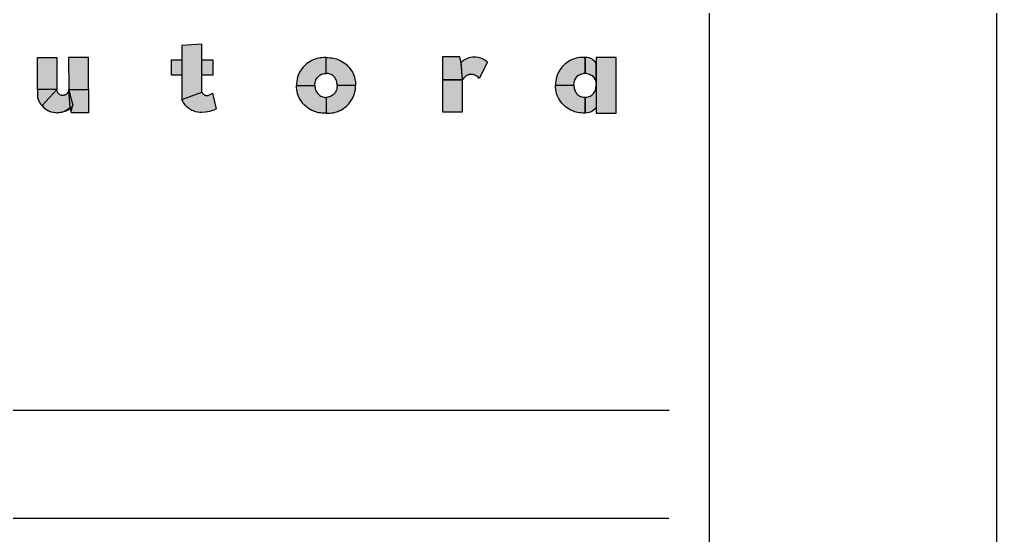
# Model space of a CAD drawing. Extents: x 0 to 119, y 0 to 84.
# Drawn here: x 115.5 to 118.9, y 6.283 to 8.078 of the extents above; entities that cross this region are included whole.
import ezdxf

# ---------------------------------------------------------------- set-up
doc = ezdxf.new("R2010")
doc.units = 0
doc.header["$MEASUREMENT"] = 0
for name, color, linetype in [('1', 1, 'CONTINUOUS'), ('15', 8, 'CONTINUOUS'), ('7', 7, 'CONTINUOUS')]:
    doc.layers.add(name, color=color, linetype=linetype)

msp = doc.modelspace()

# ---------------------------------------------------------------- linework, layer by layer
at = {"layer": '1', "linetype": 'Continuous'}
for p, q in [((100.540062, 6.718248), (117.761438, 6.718248)), ((117.760062, 6.341408), (100.540062, 6.341408))]:
    msp.add_line(p, q, dxfattribs=at)
msp.add_lwpolyline([(63.400062, 84.099942), (81.900062, 84.099942), (81.900062, 83.099942), (81.900062, 84.099942), (100.400062, 84.099942), (100.400062, 83.099942), (100.400062, 84.099942), (118.900062, 84.099942), (118.900062, 59.399942), (117.900062, 59.399942), (118.900062, 59.399942), (118.900062, 29.699942), (117.900062, 29.699942), (118.900062, 29.699942), (118.900062, -0.000058), (100.400062, -0.000058), (100.400062, 0.999942), (100.400062, -0.000058), (81.900062, -0.000058), (81.900062, 0.999942), (81.900062, -0.000058), (63.400062, -0.000058)], dxfattribs=at)
at = {"layer": '15', "linetype": 'Continuous'}
for points in [[(116.134764, 7.992424), (116.065164, 7.987624), (116.065164, 7.799463), (116.134764, 7.824424), (116.134764, 7.992424)], [(115.630013, 7.834007), (115.562813, 7.834007), (115.562813, 7.945607), (115.630013, 7.945607), (115.630013, 7.834007)], [(115.670925, 7.834007), (115.740413, 7.834007), (115.740413, 7.945607), (115.670813, 7.945607), (115.670925, 7.834007)], [(116.029164, 7.937224), (116.065164, 7.937224), (116.065164, 7.884424), (116.029164, 7.884424), (116.029164, 7.937224)], [(116.134764, 7.937224), (116.173164, 7.937224), (116.173164, 7.884424), (116.134764, 7.884424), (116.134764, 7.937224)], [(116.528088, 7.848457), (116.528088, 7.852597), (116.52864, 7.856251), (116.529302, 7.860552), (116.530639, 7.865057), (116.531665, 7.867727), (116.533375, 7.871176), (116.53537, 7.874273), (116.537578, 7.877067), (116.539814, 7.879302), (116.542216, 7.881704), (116.545452, 7.883873), (116.54903, 7.88605), (116.552057, 7.887409), (116.555727, 7.88861), (116.55993, 7.889744), (116.562999, 7.890078), (116.566689, 7.890388), (116.566691, 7.945179), (116.559497, 7.945313), (116.552446, 7.944911), (116.547036, 7.944284), (116.540529, 7.943297), (116.535786, 7.942194), (116.530548, 7.94065), (116.526136, 7.939106), (116.522056, 7.937396), (116.517203, 7.935356), (116.505677, 7.92844), (116.500189, 7.924486), (116.496043, 7.921171), (116.491492, 7.91662), (116.486173, 7.911301), (116.479941, 7.902609), (116.474749, 7.894113), (116.469872, 7.883887), (116.467669, 7.876965), (116.466253, 7.870672), (116.464654, 7.862397), (116.464051, 7.855411), (116.463723, 7.848457), (116.528088, 7.848457)], [(116.605291, 7.848457), (116.605291, 7.852597), (116.604738, 7.856251), (116.604077, 7.860552), (116.60274, 7.865057), (116.601714, 7.867727), (116.600004, 7.871176), (116.598008, 7.874273), (116.5958, 7.877067), (116.593565, 7.879302), (116.591163, 7.881704), (116.587927, 7.883873), (116.584349, 7.88605), (116.581322, 7.887409), (116.577652, 7.88861), (116.573449, 7.889744), (116.570379, 7.890078), (116.566689, 7.890388), (116.566687, 7.945179), (116.573881, 7.945313), (116.580933, 7.944911), (116.586343, 7.944284), (116.59285, 7.943297), (116.597592, 7.942194), (116.602831, 7.94065), (116.607242, 7.939106), (116.611323, 7.937396), (116.616175, 7.935356), (116.627702, 7.92844), (116.63319, 7.924486), (116.637336, 7.921171), (116.641886, 7.91662), (116.647205, 7.911301), (116.653438, 7.902609), (116.65863, 7.894113), (116.663507, 7.883887), (116.665709, 7.876965), (116.667125, 7.870672), (116.668724, 7.862397), (116.669328, 7.855411), (116.669656, 7.848457), (116.605291, 7.848457)], [(117.037517, 7.925419), (117.032399, 7.948043), (116.972511, 7.948043), (116.972511, 7.867643), (117.041999, 7.867643), (117.037493, 7.925391)], [(117.042111, 7.867643), (117.037088, 7.929157), (117.04045, 7.931923), (117.044257, 7.935064), (117.047208, 7.937348), (117.050634, 7.939252), (117.054632, 7.941346), (117.059201, 7.94363), (117.064531, 7.945248), (117.069957, 7.946676), (117.075858, 7.947723), (117.080757, 7.947988), (117.083273, 7.948049), (117.088386, 7.947981), (117.095707, 7.946836), (117.103975, 7.944763), (117.109806, 7.942221), (117.114988, 7.9399), (117.11937, 7.93719), (117.123519, 7.934132), (117.12595, 7.932127), (117.128524, 7.929864), (117.099711, 7.872443), (117.097158, 7.876021), (117.092309, 7.880023), (117.08965, 7.882099), (117.087218, 7.883243), (117.082141, 7.885246), (117.079137, 7.885897), (117.074132, 7.886461), (117.06934, 7.886461), (117.065264, 7.885889), (117.060902, 7.884602), (117.056052, 7.882436), (117.051817, 7.879676), (117.049514, 7.877716), (117.046599, 7.874447), (117.044597, 7.871801), (117.042111, 7.867643)], [(117.429442, 7.84918), (117.429442, 7.85332), (117.429994, 7.856973), (117.430656, 7.861274), (117.431993, 7.86578), (117.433019, 7.86845), (117.434729, 7.871899), (117.436724, 7.874996), (117.438932, 7.87779), (117.441168, 7.880025), (117.44357, 7.882427), (117.446806, 7.884595), (117.450384, 7.886773), (117.453411, 7.888132), (117.457081, 7.889333), (117.461284, 7.890467), (117.464353, 7.8908), (117.468043, 7.89111), (117.468045, 7.945901), (117.460851, 7.946036), (117.4538, 7.945634), (117.44839, 7.945006), (117.441883, 7.944019), (117.43714, 7.942916), (117.431902, 7.941372), (117.42749, 7.939828), (117.42341, 7.938119), (117.418557, 7.936079), (117.407031, 7.929163), (117.401543, 7.925209), (117.397397, 7.921893), (117.392846, 7.917342), (117.387527, 7.912023), (117.381295, 7.903332), (117.376103, 7.894836), (117.371226, 7.88461), (117.369023, 7.877687), (117.367607, 7.871394), (117.366008, 7.863119), (117.365405, 7.856133), (117.365077, 7.84918), (117.429442, 7.84918)], [(117.506645, 7.85332), (117.506645, 7.925816), (117.503026, 7.930872), (117.496916, 7.936726), (117.491803, 7.940377), (117.487439, 7.942598), (117.482075, 7.944439), (117.475235, 7.945739), (117.468041, 7.945901), (117.468043, 7.89111), (117.471733, 7.8908), (117.474803, 7.890467), (117.479006, 7.889333), (117.482676, 7.888132), (117.485703, 7.886773), (117.489281, 7.884595), (117.492517, 7.882427), (117.494919, 7.880025), (117.497154, 7.87779), (117.499362, 7.874996), (117.501358, 7.871899), (117.503068, 7.86845), (117.504094, 7.86578), (117.505431, 7.861274), (117.506092, 7.856973), (117.506645, 7.85332), (117.506645, 7.84918)], [(117.576245, 7.945969), (117.506645, 7.945969), (117.506645, 7.751733), (117.576245, 7.751733), (117.576245, 7.945969)], [(117.042111, 7.867643), (116.972511, 7.867643), (116.972511, 7.756043), (117.042111, 7.756043), (117.042111, 7.867643)], [(115.670925, 7.834003), (115.670918, 7.83368), (115.670914, 7.833425), (115.670895, 7.832978), (115.670876, 7.832639), (115.670831, 7.83211), (115.670772, 7.831555), (115.670665, 7.830772), (115.670485, 7.829836), (115.670272, 7.828888), (115.670024, 7.828043), (115.669684, 7.827039), (115.669391, 7.826287), (115.669059, 7.825529), (115.668808, 7.824997), (115.668333, 7.824095), (115.667924, 7.823397), (115.667444, 7.822649), (115.666982, 7.821988), (115.666334, 7.821136), (115.665692, 7.820397), (115.664908, 7.819573), (115.664271, 7.818936), (115.662872, 7.817788), (115.661132, 7.81657), (115.659436, 7.815668), (115.65741, 7.81481), (115.65545, 7.814222), (115.65409, 7.813912), (115.652044, 7.813668), (115.651289, 7.813622), (115.650589, 7.813606), (115.649649, 7.813627), (115.648895, 7.813672), (115.646848, 7.813917), (115.645489, 7.814227), (115.643529, 7.814814), (115.641502, 7.815672), (115.639807, 7.816574), (115.638067, 7.817792), (115.636667, 7.81894), (115.63603, 7.819577), (115.635247, 7.820401), (115.634605, 7.82114), (115.633957, 7.821992), (115.633495, 7.822654), (115.633015, 7.823401), (115.632605, 7.824099), (115.63213, 7.825001), (115.63188, 7.825533), (115.631548, 7.826292), (115.631254, 7.827044), (115.630914, 7.828048), (115.630666, 7.828892), (115.630453, 7.829841), (115.630273, 7.830776), (115.630167, 7.831559), (115.630125, 7.831956), (115.630125, 7.832837), (115.630125, 7.833159), (115.630125, 7.833434), (115.630125, 7.833672), (115.630125, 7.834007), (115.562813, 7.834007), (115.562813, 7.809346), (115.562813, 7.804321), (115.56305, 7.803521), (115.564545, 7.79884), (115.566951, 7.794289), (115.568714, 7.790629), (115.570702, 7.787298), (115.572367, 7.78488), (115.574409, 7.781979), (115.575806, 7.78026), (115.577407, 7.778296), (115.581603, 7.77413), (115.584888, 7.770989), (115.588032, 7.768399), (115.591346, 7.766047), (115.594967, 7.763809), (115.600041, 7.760969), (115.604252, 7.75913), (115.610464, 7.75686), (115.618629, 7.754941), (115.625951, 7.753797), (115.632152, 7.7536), (115.638318, 7.753852), (115.647137, 7.755226), (115.6542, 7.757288), (115.659426, 7.759046), (115.666265, 7.762367), (115.670888, 7.764984), (115.674861, 7.767653), (115.676987, 7.769323), (115.677396, 7.767505), (115.683097, 7.7743), (115.686446, 7.778293), (115.670925, 7.834007)], [(115.670925, 7.834003), (115.670918, 7.83368), (115.670914, 7.833425), (115.670895, 7.832978), (115.670876, 7.832639), (115.670831, 7.83211), (115.670772, 7.831555), (115.670665, 7.830772), (115.670485, 7.829836), (115.670272, 7.828888), (115.670024, 7.828043), (115.669684, 7.827039), (115.669391, 7.826287), (115.669059, 7.825529), (115.668808, 7.824997), (115.668333, 7.824095), (115.667924, 7.823397), (115.667444, 7.822649), (115.666982, 7.821988), (115.666334, 7.821136), (115.665692, 7.820397), (115.664908, 7.819573), (115.664271, 7.818936), (115.662872, 7.817788), (115.661132, 7.81657), (115.659436, 7.815668), (115.65741, 7.81481), (115.65545, 7.814222), (115.65409, 7.813912), (115.652044, 7.813668), (115.651289, 7.813622), (115.650589, 7.813606), (115.649649, 7.813627), (115.648895, 7.813672), (115.646848, 7.813917), (115.645489, 7.814227), (115.643529, 7.814814), (115.641502, 7.815672), (115.639807, 7.816574), (115.638067, 7.817792), (115.636667, 7.81894), (115.63603, 7.819577), (115.635247, 7.820401), (115.634605, 7.82114), (115.633957, 7.821992), (115.633495, 7.822654), (115.633015, 7.823401), (115.632605, 7.824099), (115.63213, 7.825001), (115.63188, 7.825533), (115.631548, 7.826292), (115.631254, 7.827044), (115.630914, 7.828048), (115.630666, 7.828892), (115.630453, 7.829841), (115.630273, 7.830776), (115.630167, 7.831559), (115.630108, 7.832115), (115.630063, 7.832644), (115.630044, 7.832983), (115.630025, 7.83343), (115.63002, 7.833685), (115.630013, 7.834007), (115.578335, 7.778293), (115.58115, 7.775073), (115.584289, 7.771786), (115.586862, 7.769523), (115.589294, 7.767518), (115.593443, 7.76446), (115.597824, 7.76175), (115.603006, 7.759429), (115.608837, 7.756888), (115.617105, 7.754814), (115.624427, 7.75367), (115.629539, 7.753601), (115.632056, 7.753662), (115.636955, 7.753927), (115.642856, 7.754974), (115.648281, 7.756402), (115.653612, 7.75802), (115.65818, 7.760304), (115.662178, 7.762398), (115.665605, 7.764302), (115.668555, 7.766586), (115.672363, 7.769727), (115.675725, 7.772493), (115.670885, 7.832809)], [(115.686446, 7.778293), (115.670918, 7.83368), (115.740413, 7.834007), (115.740413, 7.753607), (115.680525, 7.753607), (115.677396, 7.767505), (115.686446, 7.778293)], [(116.134764, 7.824424), (116.134974, 7.824066), (116.135427, 7.823411), (116.13583, 7.822712), (116.136401, 7.821806), (116.136976, 7.821014), (116.137685, 7.820125), (116.138264, 7.819435), (116.139558, 7.818169), (116.141185, 7.816804), (116.142796, 7.815758), (116.144739, 7.814727), (116.146641, 7.813971), (116.147969, 7.813543), (116.149986, 7.813121), (116.150733, 7.81301), (116.151668, 7.812907), (116.152367, 7.812863), (116.153122, 7.812843), (116.15621, 7.813671), (116.163847, 7.817094), (116.171964, 7.820997), (116.183964, 7.766783), (116.175847, 7.76288), (116.16821, 7.759456), (116.161276, 7.757248), (116.147231, 7.755135), (116.133157, 7.75411), (116.12774, 7.754194), (116.120692, 7.754957), (116.112402, 7.756795), (116.1048, 7.759658), (116.099526, 7.76176), (116.093051, 7.765464), (116.088822, 7.768473), (116.083697, 7.772486), (116.078839, 7.777646), (116.075223, 7.781638), (116.070101, 7.789095), (116.067671, 7.793823), (116.065164, 7.799463), (116.134764, 7.824424)], [(116.528088, 7.848457), (116.528088, 7.844318), (116.52864, 7.840664), (116.529302, 7.836363), (116.530639, 7.831857), (116.531665, 7.829187), (116.533375, 7.825738), (116.53537, 7.822642), (116.537578, 7.819847), (116.539814, 7.817612), (116.542216, 7.81521), (116.545452, 7.813042), (116.54903, 7.810865), (116.552057, 7.809506), (116.555727, 7.808305), (116.55993, 7.80717), (116.562999, 7.806837), (116.566689, 7.806527), (116.566691, 7.751736), (116.559497, 7.751601), (116.552446, 7.752003), (116.547036, 7.752631), (116.540529, 7.753618), (116.535786, 7.754721), (116.530548, 7.756265), (116.526136, 7.757809), (116.522056, 7.759518), (116.517203, 7.761558), (116.505677, 7.768475), (116.500189, 7.772428), (116.496043, 7.775744), (116.491492, 7.780295), (116.486173, 7.785614), (116.479941, 7.794306), (116.474749, 7.802801), (116.469872, 7.813028), (116.467669, 7.81995), (116.466253, 7.826243), (116.464654, 7.834518), (116.464051, 7.841504), (116.463723, 7.848457), (116.528088, 7.848457)], [(116.605291, 7.848457), (116.605291, 7.844318), (116.604738, 7.840664), (116.604077, 7.836363), (116.60274, 7.831857), (116.601714, 7.829187), (116.600004, 7.825738), (116.598008, 7.822642), (116.5958, 7.819847), (116.593565, 7.817612), (116.591163, 7.81521), (116.587927, 7.813042), (116.584349, 7.810865), (116.581322, 7.809506), (116.577652, 7.808305), (116.573449, 7.80717), (116.570379, 7.806837), (116.566689, 7.806527), (116.566687, 7.751736), (116.573881, 7.751601), (116.580933, 7.752003), (116.586343, 7.752631), (116.59285, 7.753618), (116.597592, 7.754721), (116.602831, 7.756265), (116.607242, 7.757809), (116.611323, 7.759518), (116.616175, 7.761558), (116.627702, 7.768475), (116.63319, 7.772428), (116.637336, 7.775744), (116.641886, 7.780295), (116.647205, 7.785614), (116.653438, 7.794306), (116.65863, 7.802801), (116.663507, 7.813028), (116.665709, 7.81995), (116.667125, 7.826243), (116.668724, 7.834518), (116.669328, 7.841504), (116.669656, 7.848457), (116.605291, 7.848457)], [(117.429442, 7.84918), (117.429442, 7.84504), (117.429994, 7.841387), (117.430656, 7.837085), (117.431993, 7.83258), (117.433019, 7.82991), (117.434729, 7.826461), (117.436724, 7.823364), (117.438932, 7.82057), (117.441168, 7.818335), (117.44357, 7.815933), (117.446806, 7.813764), (117.450384, 7.811587), (117.453411, 7.810228), (117.457081, 7.809027), (117.461284, 7.807893), (117.464353, 7.807559), (117.468043, 7.807249), (117.468045, 7.752459), (117.460851, 7.752324), (117.4538, 7.752726), (117.44839, 7.753353), (117.441883, 7.754341), (117.43714, 7.755443), (117.431902, 7.756987), (117.42749, 7.758531), (117.42341, 7.760241), (117.418557, 7.762281), (117.407031, 7.769197), (117.401543, 7.773151), (117.397397, 7.776467), (117.392846, 7.781017), (117.387527, 7.786337), (117.381295, 7.795028), (117.376103, 7.803524), (117.371226, 7.81375), (117.369023, 7.820673), (117.367607, 7.826966), (117.366008, 7.835241), (117.365405, 7.842226), (117.365077, 7.84918), (117.429442, 7.84918)], [(117.506645, 7.84504), (117.506645, 7.772544), (117.503026, 7.767488), (117.496916, 7.761634), (117.491803, 7.757983), (117.487439, 7.755762), (117.482075, 7.753921), (117.475235, 7.752621), (117.468041, 7.752459), (117.468043, 7.807249), (117.471733, 7.807559), (117.474803, 7.807893), (117.479006, 7.809027), (117.482676, 7.810228), (117.485703, 7.811587), (117.489281, 7.813764), (117.492517, 7.815933), (117.494919, 7.818335), (117.497154, 7.82057), (117.499362, 7.823364), (117.501358, 7.826461), (117.503068, 7.82991), (117.504094, 7.83258), (117.505431, 7.837085), (117.506092, 7.841387), (117.506645, 7.84504), (117.506645, 7.84918)]]:
    msp.add_lwpolyline(points, dxfattribs=at)
for points in [[(116.134764, 7.992424), (116.065164, 7.987624), (116.065164, 7.799463)], [(116.134764, 7.992424), (116.065164, 7.799463), (116.134764, 7.824424)], [(116.134764, 7.992424), (116.134764, 7.824424), (116.134764, 7.992424)], [(115.630013, 7.834007), (115.562813, 7.834007), (115.562813, 7.945607)], [(115.630013, 7.834007), (115.562813, 7.945607), (115.630013, 7.945607)], [(115.630013, 7.834007), (115.630013, 7.945607), (115.630013, 7.834007)], [(115.670925, 7.834007), (115.740413, 7.945607), (115.670813, 7.945607)], [(115.670925, 7.834007), (115.670813, 7.945607), (115.670925, 7.834007)], [(115.670925, 7.834007), (115.740413, 7.834007), (115.740413, 7.945607)], [(116.029164, 7.937224), (116.065164, 7.937224), (116.065164, 7.884424)], [(116.029164, 7.937224), (116.065164, 7.884424), (116.029164, 7.884424)], [(116.029164, 7.937224), (116.029164, 7.884424), (116.029164, 7.937224)], [(116.134764, 7.937224), (116.173164, 7.937224), (116.173164, 7.884424)], [(116.134764, 7.937224), (116.173164, 7.884424), (116.134764, 7.884424)], [(116.134764, 7.937224), (116.134764, 7.884424), (116.134764, 7.937224)], [(116.528088, 7.848457), (116.500189, 7.924486), (116.496043, 7.921171)], [(116.528088, 7.848457), (116.505677, 7.92844), (116.500189, 7.924486)], [(116.528088, 7.848457), (116.517203, 7.935356), (116.505677, 7.92844)], [(116.522056, 7.937396), (116.517203, 7.935356), (116.528088, 7.848457)], [(116.522056, 7.937396), (116.528088, 7.848457), (116.526136, 7.939106)], [(116.526136, 7.939106), (116.528088, 7.852597), (116.530548, 7.94065)], [(116.526136, 7.939106), (116.528088, 7.848457), (116.528088, 7.852597)], [(116.530548, 7.94065), (116.528088, 7.852597), (116.52864, 7.856251)], [(116.52864, 7.856251), (116.529302, 7.860552), (116.530548, 7.94065)], [(116.529302, 7.860552), (116.530639, 7.865057), (116.530548, 7.94065)], [(116.530548, 7.94065), (116.530639, 7.865057), (116.535786, 7.942194)], [(116.530639, 7.865057), (116.531665, 7.867727), (116.535786, 7.942194)], [(116.535786, 7.942194), (116.531665, 7.867727), (116.533375, 7.871176)], [(116.53537, 7.874273), (116.535786, 7.942194), (116.533375, 7.871176)], [(116.537578, 7.877067), (116.535786, 7.942194), (116.53537, 7.874273)], [(116.537578, 7.877067), (116.540529, 7.943297), (116.535786, 7.942194)], [(116.539814, 7.879302), (116.540529, 7.943297), (116.537578, 7.877067)], [(116.539814, 7.879302), (116.542216, 7.881704), (116.540529, 7.943297)], [(116.540529, 7.943297), (116.542216, 7.881704), (116.547036, 7.944284)], [(116.542216, 7.881704), (116.545452, 7.883873), (116.547036, 7.944284)], [(116.545452, 7.883873), (116.54903, 7.88605), (116.547036, 7.944284)], [(116.54903, 7.88605), (116.552446, 7.944911), (116.547036, 7.944284)], [(116.54903, 7.88605), (116.552057, 7.887409), (116.552446, 7.944911)], [(116.552057, 7.887409), (116.555727, 7.88861), (116.552446, 7.944911)], [(116.552446, 7.944911), (116.555727, 7.88861), (116.559497, 7.945313)], [(116.555727, 7.88861), (116.55993, 7.889744), (116.559497, 7.945313)], [(116.559497, 7.945313), (116.55993, 7.889744), (116.566691, 7.945179)], [(116.55993, 7.889744), (116.562999, 7.890078), (116.566691, 7.945179)], [(116.566691, 7.945179), (116.562999, 7.890078), (116.566689, 7.890388)], [(116.566689, 7.890388), (116.566687, 7.945179), (116.573881, 7.945313)], [(116.570379, 7.890078), (116.566689, 7.890388), (116.573881, 7.945313)], [(116.573449, 7.889744), (116.570379, 7.890078), (116.573881, 7.945313)], [(116.573449, 7.889744), (116.573881, 7.945313), (116.577652, 7.88861)], [(116.573881, 7.945313), (116.580933, 7.944911), (116.577652, 7.88861)], [(116.580933, 7.944911), (116.581322, 7.887409), (116.577652, 7.88861)], [(116.581322, 7.887409), (116.580933, 7.944911), (116.586343, 7.944284)], [(116.584349, 7.88605), (116.581322, 7.887409), (116.586343, 7.944284)], [(116.587927, 7.883873), (116.584349, 7.88605), (116.586343, 7.944284)], [(116.59285, 7.943297), (116.587927, 7.883873), (116.586343, 7.944284)], [(116.59285, 7.943297), (116.591163, 7.881704), (116.587927, 7.883873)], [(116.593565, 7.879302), (116.591163, 7.881704), (116.59285, 7.943297)], [(116.597592, 7.942194), (116.593565, 7.879302), (116.59285, 7.943297)], [(116.5958, 7.877067), (116.593565, 7.879302), (116.597592, 7.942194)], [(116.598008, 7.874273), (116.5958, 7.877067), (116.597592, 7.942194)], [(116.602831, 7.94065), (116.598008, 7.874273), (116.597592, 7.942194)], [(116.602831, 7.94065), (116.600004, 7.871176), (116.598008, 7.874273)], [(116.602831, 7.94065), (116.601714, 7.867727), (116.600004, 7.871176)], [(116.602831, 7.94065), (116.60274, 7.865057), (116.601714, 7.867727)], [(116.602831, 7.94065), (116.604077, 7.860552), (116.60274, 7.865057)], [(116.607242, 7.939106), (116.604077, 7.860552), (116.602831, 7.94065)], [(116.607242, 7.939106), (116.604738, 7.856251), (116.604077, 7.860552)], [(116.607242, 7.939106), (116.605291, 7.852597), (116.604738, 7.856251)], [(116.669656, 7.848457), (116.605291, 7.848457), (116.607242, 7.939106)], [(116.607242, 7.939106), (116.605291, 7.848457), (116.605291, 7.852597)], [(116.669656, 7.848457), (116.607242, 7.939106), (116.611323, 7.937396)], [(116.669656, 7.848457), (116.611323, 7.937396), (116.616175, 7.935356)], [(116.669656, 7.848457), (116.616175, 7.935356), (116.627702, 7.92844)], [(116.669656, 7.848457), (116.627702, 7.92844), (116.63319, 7.924486)], [(116.669656, 7.848457), (116.63319, 7.924486), (116.637336, 7.921171)], [(117.037517, 7.925419), (117.032399, 7.948043), (116.972511, 7.948043)], [(117.037517, 7.925419), (116.972511, 7.948043), (116.972511, 7.867643)], [(117.037517, 7.925419), (116.972511, 7.867643), (117.041999, 7.867643)], [(117.037088, 7.929157), (117.04045, 7.931923), (117.042111, 7.867643)], [(117.037517, 7.925419), (117.041999, 7.867643), (117.037517, 7.925419)], [(117.04045, 7.931923), (117.044257, 7.935064), (117.042111, 7.867643)], [(117.042111, 7.867643), (117.044257, 7.935064), (117.044597, 7.871801)], [(117.044257, 7.935064), (117.047208, 7.937348), (117.044597, 7.871801)], [(117.044597, 7.871801), (117.047208, 7.937348), (117.046599, 7.874447)], [(117.047208, 7.937348), (117.049514, 7.877716), (117.046599, 7.874447)], [(117.050634, 7.939252), (117.049514, 7.877716), (117.047208, 7.937348)], [(117.050634, 7.939252), (117.051817, 7.879676), (117.049514, 7.877716)], [(117.054632, 7.941346), (117.051817, 7.879676), (117.050634, 7.939252)], [(117.054632, 7.941346), (117.056052, 7.882436), (117.051817, 7.879676)], [(117.059201, 7.94363), (117.056052, 7.882436), (117.054632, 7.941346)], [(117.059201, 7.94363), (117.060902, 7.884602), (117.056052, 7.882436)], [(117.064531, 7.945248), (117.060902, 7.884602), (117.059201, 7.94363)], [(117.064531, 7.945248), (117.065264, 7.885889), (117.060902, 7.884602)], [(117.069957, 7.946676), (117.065264, 7.885889), (117.064531, 7.945248)], [(117.069957, 7.946676), (117.06934, 7.886461), (117.065264, 7.885889)], [(117.06934, 7.886461), (117.069957, 7.946676), (117.074132, 7.886461)], [(117.069957, 7.946676), (117.075858, 7.947723), (117.074132, 7.886461)], [(117.074132, 7.886461), (117.075858, 7.947723), (117.079137, 7.885897)], [(117.075858, 7.947723), (117.080757, 7.947988), (117.079137, 7.885897)], [(117.079137, 7.885897), (117.080757, 7.947988), (117.082141, 7.885246)], [(117.080757, 7.947988), (117.083273, 7.948049), (117.082141, 7.885246)], [(117.082141, 7.885246), (117.083273, 7.948049), (117.087218, 7.883243)], [(117.083273, 7.948049), (117.088386, 7.947981), (117.087218, 7.883243)], [(117.087218, 7.883243), (117.088386, 7.947981), (117.08965, 7.882099)], [(117.088386, 7.947981), (117.095707, 7.946836), (117.08965, 7.882099)], [(117.08965, 7.882099), (117.095707, 7.946836), (117.092309, 7.880023)], [(117.097158, 7.876021), (117.092309, 7.880023), (117.095707, 7.946836)], [(117.097158, 7.876021), (117.095707, 7.946836), (117.103975, 7.944763)], [(117.097158, 7.876021), (117.103975, 7.944763), (117.099711, 7.872443)], [(117.128524, 7.929864), (117.099711, 7.872443), (117.103975, 7.944763)], [(117.128524, 7.929864), (117.103975, 7.944763), (117.109806, 7.942221)], [(117.128524, 7.929864), (117.109806, 7.942221), (117.114988, 7.9399)], [(117.128524, 7.929864), (117.114988, 7.9399), (117.11937, 7.93719)], [(117.128524, 7.929864), (117.11937, 7.93719), (117.123519, 7.934132)], [(117.128524, 7.929864), (117.123519, 7.934132), (117.12595, 7.932127)], [(117.429442, 7.84918), (117.401543, 7.925209), (117.397397, 7.921893)], [(117.429442, 7.84918), (117.407031, 7.929163), (117.401543, 7.925209)], [(117.429442, 7.84918), (117.418557, 7.936079), (117.407031, 7.929163)], [(117.42341, 7.938119), (117.418557, 7.936079), (117.429442, 7.84918)], [(117.42341, 7.938119), (117.429442, 7.84918), (117.42749, 7.939828)], [(117.42749, 7.939828), (117.429442, 7.85332), (117.431902, 7.941372)], [(117.42749, 7.939828), (117.429442, 7.84918), (117.429442, 7.85332)], [(117.431902, 7.941372), (117.429442, 7.85332), (117.429994, 7.856973)], [(117.429994, 7.856973), (117.430656, 7.861274), (117.431902, 7.941372)], [(117.430656, 7.861274), (117.431993, 7.86578), (117.431902, 7.941372)], [(117.431902, 7.941372), (117.431993, 7.86578), (117.43714, 7.942916)], [(117.431993, 7.86578), (117.433019, 7.86845), (117.43714, 7.942916)], [(117.43714, 7.942916), (117.433019, 7.86845), (117.434729, 7.871899)], [(117.436724, 7.874996), (117.43714, 7.942916), (117.434729, 7.871899)], [(117.438932, 7.87779), (117.43714, 7.942916), (117.436724, 7.874996)], [(117.438932, 7.87779), (117.441883, 7.944019), (117.43714, 7.942916)], [(117.441168, 7.880025), (117.441883, 7.944019), (117.438932, 7.87779)], [(117.441168, 7.880025), (117.44357, 7.882427), (117.441883, 7.944019)], [(117.441883, 7.944019), (117.44357, 7.882427), (117.44839, 7.945006)], [(117.44357, 7.882427), (117.446806, 7.884595), (117.44839, 7.945006)], [(117.446806, 7.884595), (117.450384, 7.886773), (117.44839, 7.945006)], [(117.450384, 7.886773), (117.4538, 7.945634), (117.44839, 7.945006)], [(117.450384, 7.886773), (117.453411, 7.888132), (117.4538, 7.945634)], [(117.453411, 7.888132), (117.457081, 7.889333), (117.4538, 7.945634)], [(117.4538, 7.945634), (117.457081, 7.889333), (117.460851, 7.946036)], [(117.457081, 7.889333), (117.461284, 7.890467), (117.460851, 7.946036)], [(117.460851, 7.946036), (117.461284, 7.890467), (117.468045, 7.945901)], [(117.461284, 7.890467), (117.464353, 7.8908), (117.468045, 7.945901)], [(117.468045, 7.945901), (117.464353, 7.8908), (117.468043, 7.89111)], [(117.475235, 7.945739), (117.468041, 7.945901), (117.468043, 7.89111)], [(117.475235, 7.945739), (117.468043, 7.89111), (117.471733, 7.8908)], [(117.474803, 7.890467), (117.475235, 7.945739), (117.471733, 7.8908)], [(117.479006, 7.889333), (117.475235, 7.945739), (117.474803, 7.890467)], [(117.479006, 7.889333), (117.482075, 7.944439), (117.475235, 7.945739)], [(117.482676, 7.888132), (117.482075, 7.944439), (117.479006, 7.889333)], [(117.482676, 7.888132), (117.487439, 7.942598), (117.482075, 7.944439)], [(117.482676, 7.888132), (117.485703, 7.886773), (117.487439, 7.942598)], [(117.485703, 7.886773), (117.489281, 7.884595), (117.487439, 7.942598)], [(117.487439, 7.942598), (117.489281, 7.884595), (117.491803, 7.940377)], [(117.489281, 7.884595), (117.492517, 7.882427), (117.491803, 7.940377)], [(117.491803, 7.940377), (117.492517, 7.882427), (117.496916, 7.936726)], [(117.492517, 7.882427), (117.494919, 7.880025), (117.496916, 7.936726)], [(117.496916, 7.936726), (117.494919, 7.880025), (117.497154, 7.87779)], [(117.503026, 7.930872), (117.496916, 7.936726), (117.497154, 7.87779)], [(117.503026, 7.930872), (117.497154, 7.87779), (117.499362, 7.874996)], [(117.503026, 7.930872), (117.499362, 7.874996), (117.501358, 7.871899)], [(117.503026, 7.930872), (117.501358, 7.871899), (117.503068, 7.86845)], [(117.506645, 7.925816), (117.503026, 7.930872), (117.503068, 7.86845)], [(117.506645, 7.925816), (117.503068, 7.86845), (117.504094, 7.86578)], [(117.506645, 7.925816), (117.504094, 7.86578), (117.505431, 7.861274)], [(117.506645, 7.925816), (117.505431, 7.861274), (117.506092, 7.856973)], [(117.506645, 7.925816), (117.506092, 7.856973), (117.506645, 7.85332)], [(117.576245, 7.945969), (117.506645, 7.945969), (117.506645, 7.751733)], [(117.576245, 7.945969), (117.506645, 7.751733), (117.576245, 7.751733)], [(117.506645, 7.925816), (117.506645, 7.85332), (117.506645, 7.85332)], [(117.576245, 7.945969), (117.576245, 7.751733), (117.576245, 7.945969)], [(116.528088, 7.848457), (116.474749, 7.894113), (116.469872, 7.883887)], [(116.528088, 7.848457), (116.479941, 7.902609), (116.474749, 7.894113)], [(116.528088, 7.848457), (116.486173, 7.911301), (116.479941, 7.902609)], [(116.528088, 7.848457), (116.491492, 7.91662), (116.486173, 7.911301)], [(116.528088, 7.848457), (116.496043, 7.921171), (116.491492, 7.91662)], [(116.669656, 7.848457), (116.637336, 7.921171), (116.641886, 7.91662)], [(116.669656, 7.848457), (116.641886, 7.91662), (116.647205, 7.911301)], [(116.669656, 7.848457), (116.647205, 7.911301), (116.653438, 7.902609)], [(116.669656, 7.848457), (116.653438, 7.902609), (116.65863, 7.894113)], [(116.669656, 7.848457), (116.65863, 7.894113), (116.663507, 7.883887)], [(117.429442, 7.84918), (117.376103, 7.894836), (117.371226, 7.88461)], [(117.429442, 7.84918), (117.381295, 7.903332), (117.376103, 7.894836)], [(117.429442, 7.84918), (117.387527, 7.912023), (117.381295, 7.903332)], [(117.429442, 7.84918), (117.392846, 7.917342), (117.387527, 7.912023)], [(117.429442, 7.84918), (117.397397, 7.921893), (117.392846, 7.917342)], [(116.528088, 7.848457), (116.464051, 7.855411), (116.463723, 7.848457)], [(116.528088, 7.848457), (116.464654, 7.862397), (116.464051, 7.855411)], [(116.528088, 7.848457), (116.466253, 7.870672), (116.464654, 7.862397)], [(116.528088, 7.848457), (116.467669, 7.876965), (116.466253, 7.870672)], [(116.528088, 7.848457), (116.469872, 7.883887), (116.467669, 7.876965)], [(116.669656, 7.848457), (116.663507, 7.883887), (116.665709, 7.876965)], [(116.669656, 7.848457), (116.665709, 7.876965), (116.667125, 7.870672)], [(116.669656, 7.848457), (116.667125, 7.870672), (116.668724, 7.862397)], [(116.669656, 7.848457), (116.668724, 7.862397), (116.669328, 7.855411)], [(117.042111, 7.867643), (116.972511, 7.867643), (116.972511, 7.756043)], [(117.042111, 7.867643), (116.972511, 7.756043), (117.042111, 7.756043)], [(117.042111, 7.867643), (117.042111, 7.756043), (117.042111, 7.867643)], [(117.429442, 7.84918), (117.365405, 7.856133), (117.365077, 7.84918)], [(117.429442, 7.84918), (117.366008, 7.863119), (117.365405, 7.856133)], [(117.429442, 7.84918), (117.367607, 7.871394), (117.366008, 7.863119)], [(117.429442, 7.84918), (117.369023, 7.877687), (117.367607, 7.871394)], [(117.429442, 7.84918), (117.371226, 7.88461), (117.369023, 7.877687)], [(115.630125, 7.833159), (115.562813, 7.834007), (115.562813, 7.804321)], [(115.562813, 7.834007), (115.562813, 7.809346), (115.562813, 7.804321)], [(115.562813, 7.834007), (115.562813, 7.804321), (115.562813, 7.804321)], [(115.630125, 7.833159), (115.562813, 7.804321), (115.564545, 7.79884)], [(115.630125, 7.833159), (115.564545, 7.79884), (115.566951, 7.794289)], [(115.630125, 7.833159), (115.566951, 7.794289), (115.568714, 7.790629)], [(115.630125, 7.833159), (115.568714, 7.790629), (115.570702, 7.787298)], [(115.630125, 7.833159), (115.570702, 7.787298), (115.572367, 7.78488)], [(115.630125, 7.833159), (115.572367, 7.78488), (115.574409, 7.781979)], [(115.630125, 7.833159), (115.574409, 7.781979), (115.575806, 7.78026)], [(115.630125, 7.833159), (115.575806, 7.78026), (115.577407, 7.778296)], [(115.630125, 7.833159), (115.577407, 7.778296), (115.581603, 7.77413)], [(115.578335, 7.778293), (115.58115, 7.775073), (115.630025, 7.83343)], [(115.58115, 7.775073), (115.584289, 7.771786), (115.630025, 7.83343)], [(115.630125, 7.833159), (115.581603, 7.77413), (115.584888, 7.770989)], [(115.584289, 7.771786), (115.586862, 7.769523), (115.630025, 7.83343)], [(115.630125, 7.833159), (115.584888, 7.770989), (115.588032, 7.768399)], [(115.586862, 7.769523), (115.589294, 7.767518), (115.630025, 7.83343)], [(115.630125, 7.833159), (115.588032, 7.768399), (115.591346, 7.766047)], [(115.589294, 7.767518), (115.593443, 7.76446), (115.630025, 7.83343)], [(115.630125, 7.833159), (115.591346, 7.766047), (115.594967, 7.763809)], [(115.593443, 7.76446), (115.597824, 7.76175), (115.630025, 7.83343)], [(115.630125, 7.833159), (115.594967, 7.763809), (115.600041, 7.760969)], [(115.597824, 7.76175), (115.603006, 7.759429), (115.630025, 7.83343)], [(115.630125, 7.833159), (115.600041, 7.760969), (115.604252, 7.75913)], [(115.603006, 7.759429), (115.608837, 7.756888), (115.630025, 7.83343)], [(115.630125, 7.833159), (115.604252, 7.75913), (115.610464, 7.75686)], [(115.608837, 7.756888), (115.617105, 7.754814), (115.630025, 7.83343)], [(115.630125, 7.833159), (115.610464, 7.75686), (115.618629, 7.754941)], [(115.617105, 7.754814), (115.624427, 7.75367), (115.630025, 7.83343)], [(115.630125, 7.833159), (115.618629, 7.754941), (115.625951, 7.753797)], [(115.624427, 7.75367), (115.629539, 7.753601), (115.630025, 7.83343)], [(115.630125, 7.833159), (115.625951, 7.753797), (115.630125, 7.832837)], [(115.630167, 7.831559), (115.630125, 7.832837), (115.625951, 7.753797)], [(115.625951, 7.753797), (115.630125, 7.832837), (115.630125, 7.832837)], [(115.632152, 7.7536), (115.630167, 7.831559), (115.625951, 7.753797)], [(115.629539, 7.753601), (115.630063, 7.832644), (115.630025, 7.83343)], [(115.630063, 7.832644), (115.629539, 7.753601), (115.632056, 7.753662)], [(115.630025, 7.83343), (115.630044, 7.832983), (115.630063, 7.832644)], [(115.630108, 7.832115), (115.630063, 7.832644), (115.632056, 7.753662)], [(115.630167, 7.831559), (115.630108, 7.832115), (115.632056, 7.753662)], [(115.632056, 7.753662), (115.630108, 7.832115), (115.630108, 7.832115)], [(115.630125, 7.832837), (115.630125, 7.832837), (115.630125, 7.832837)], [(115.630125, 7.832837), (115.630125, 7.831956), (115.630167, 7.831559)], [(115.630273, 7.830776), (115.630167, 7.831559), (115.632056, 7.753662)], [(115.630273, 7.830776), (115.630167, 7.831559), (115.632152, 7.7536)], [(115.630453, 7.829841), (115.630273, 7.830776), (115.632056, 7.753662)], [(115.630453, 7.829841), (115.630273, 7.830776), (115.632152, 7.7536)], [(115.630666, 7.828892), (115.630453, 7.829841), (115.632056, 7.753662)], [(115.630666, 7.828892), (115.630453, 7.829841), (115.632152, 7.7536)], [(115.630914, 7.828048), (115.630666, 7.828892), (115.632056, 7.753662)], [(115.630914, 7.828048), (115.630666, 7.828892), (115.632152, 7.7536)], [(115.631548, 7.826292), (115.630914, 7.828048), (115.632056, 7.753662)], [(115.632056, 7.753662), (115.630914, 7.828048), (115.630914, 7.828048)], [(115.631548, 7.826292), (115.630914, 7.828048), (115.632152, 7.7536)], [(115.632152, 7.7536), (115.630914, 7.828048), (115.630914, 7.828048)], [(115.63188, 7.825533), (115.631548, 7.826292), (115.632056, 7.753662)], [(115.63188, 7.825533), (115.631548, 7.826292), (115.632152, 7.7536)], [(115.63213, 7.825001), (115.63188, 7.825533), (115.632056, 7.753662)], [(115.63213, 7.825001), (115.63188, 7.825533), (115.632152, 7.7536)], [(115.632605, 7.824099), (115.63213, 7.825001), (115.632056, 7.753662)], [(115.632605, 7.824099), (115.632056, 7.753662), (115.636955, 7.753927)], [(115.632605, 7.824099), (115.63213, 7.825001), (115.632152, 7.7536)], [(115.633015, 7.823401), (115.632605, 7.824099), (115.632152, 7.7536)], [(115.633015, 7.823401), (115.632152, 7.7536), (115.638318, 7.753852)], [(115.633015, 7.823401), (115.632605, 7.824099), (115.636955, 7.753927)], [(115.633495, 7.822654), (115.633015, 7.823401), (115.636955, 7.753927)], [(115.633495, 7.822654), (115.633015, 7.823401), (115.638318, 7.753852)], [(115.633957, 7.821992), (115.633495, 7.822654), (115.636955, 7.753927)], [(115.633957, 7.821992), (115.633495, 7.822654), (115.638318, 7.753852)], [(115.634605, 7.82114), (115.633957, 7.821992), (115.636955, 7.753927)], [(115.634605, 7.82114), (115.633957, 7.821992), (115.638318, 7.753852)], [(115.635247, 7.820401), (115.634605, 7.82114), (115.636955, 7.753927)], [(115.635247, 7.820401), (115.634605, 7.82114), (115.638318, 7.753852)], [(115.668555, 7.766586), (115.666334, 7.821136), (115.665605, 7.764302)], [(115.665605, 7.764302), (115.666334, 7.821136), (115.665692, 7.820397)], [(115.666265, 7.762367), (115.666334, 7.821136), (115.665692, 7.820397)], [(115.670888, 7.764984), (115.666982, 7.821988), (115.666265, 7.762367)], [(115.666265, 7.762367), (115.666982, 7.821988), (115.666334, 7.821136)], [(115.668555, 7.766586), (115.666982, 7.821988), (115.666334, 7.821136)], [(115.668555, 7.766586), (115.667444, 7.822649), (115.666982, 7.821988)], [(115.670888, 7.764984), (115.667444, 7.822649), (115.666982, 7.821988)], [(115.668555, 7.766586), (115.667924, 7.823397), (115.667444, 7.822649)], [(115.670888, 7.764984), (115.667924, 7.823397), (115.667444, 7.822649)], [(115.668555, 7.766586), (115.668333, 7.824095), (115.667924, 7.823397)], [(115.670888, 7.764984), (115.668333, 7.824095), (115.667924, 7.823397)], [(115.668555, 7.766586), (115.668808, 7.824997), (115.668333, 7.824095)], [(115.670888, 7.764984), (115.668808, 7.824997), (115.668333, 7.824095)], [(115.672363, 7.769727), (115.669059, 7.825529), (115.668555, 7.766586)], [(115.668555, 7.766586), (115.669059, 7.825529), (115.668808, 7.824997)], [(115.670888, 7.764984), (115.669059, 7.825529), (115.668808, 7.824997)], [(115.672363, 7.769727), (115.669391, 7.826287), (115.669059, 7.825529)], [(115.670888, 7.764984), (115.669391, 7.826287), (115.669059, 7.825529)], [(115.672363, 7.769727), (115.669684, 7.827039), (115.669391, 7.826287)], [(115.670888, 7.764984), (115.669684, 7.827039), (115.669391, 7.826287)], [(115.672363, 7.769727), (115.670272, 7.828888), (115.669684, 7.827039)], [(115.670888, 7.764984), (115.670272, 7.828888), (115.669684, 7.827039)], [(115.672363, 7.769727), (115.669684, 7.827039), (115.669684, 7.827039)], [(115.670888, 7.764984), (115.669684, 7.827039), (115.669684, 7.827039)], [(115.672363, 7.769727), (115.670485, 7.829836), (115.670272, 7.828888)], [(115.670888, 7.764984), (115.670485, 7.829836), (115.670272, 7.828888)], [(115.672363, 7.769727), (115.670665, 7.830772), (115.670485, 7.829836)], [(115.670888, 7.764984), (115.670665, 7.830772), (115.670485, 7.829836)], [(115.672363, 7.769727), (115.670772, 7.831555), (115.670665, 7.830772)], [(115.670888, 7.764984), (115.670772, 7.831555), (115.670665, 7.830772)], [(115.672363, 7.769727), (115.670831, 7.83211), (115.670772, 7.831555)], [(115.670888, 7.764984), (115.670831, 7.83211), (115.670772, 7.831555)], [(115.672363, 7.769727), (115.670895, 7.832978), (115.670831, 7.83211)], [(115.670888, 7.764984), (115.670895, 7.832978), (115.670831, 7.83211)], [(115.670918, 7.83368), (115.670888, 7.764984), (115.674861, 7.767653)], [(115.670914, 7.833425), (115.670888, 7.764984), (115.670918, 7.83368)], [(115.670914, 7.833425), (115.670895, 7.832978), (115.670888, 7.764984)], [(115.672363, 7.769727), (115.670914, 7.833425), (115.670895, 7.832978)], [(115.672363, 7.769727), (115.670918, 7.83368), (115.670914, 7.833425)], [(115.686446, 7.778293), (115.670918, 7.83368), (115.740413, 7.834007)], [(115.672363, 7.769727), (115.670925, 7.834003), (115.670918, 7.83368)], [(115.670918, 7.83368), (115.674861, 7.767653), (115.670925, 7.834003)], [(115.672363, 7.769727), (115.675725, 7.772493), (115.670925, 7.834003)], [(115.672363, 7.769727), (115.670925, 7.834003), (115.670925, 7.834003)], [(115.672363, 7.769727), (115.670925, 7.834003), (115.670925, 7.834003)], [(115.686446, 7.778293), (115.670925, 7.834003), (115.674861, 7.767653)], [(115.674861, 7.767653), (115.670925, 7.834003), (115.670925, 7.834003)], [(115.670925, 7.834003), (115.674861, 7.767653), (115.670925, 7.834003)], [(115.686446, 7.778293), (115.740413, 7.834007), (115.740413, 7.753607)], [(116.134764, 7.824424), (116.067671, 7.793823), (116.065164, 7.799463)], [(116.134764, 7.824424), (116.070101, 7.789095), (116.067671, 7.793823)], [(116.134764, 7.824424), (116.075223, 7.781638), (116.070101, 7.789095)], [(116.134764, 7.824424), (116.078839, 7.777646), (116.075223, 7.781638)], [(116.134764, 7.824424), (116.083697, 7.772486), (116.078839, 7.777646)], [(116.134764, 7.824424), (116.088822, 7.768473), (116.083697, 7.772486)], [(116.134764, 7.824424), (116.093051, 7.765464), (116.088822, 7.768473)], [(116.134764, 7.824424), (116.099526, 7.76176), (116.093051, 7.765464)], [(116.134764, 7.824424), (116.1048, 7.759658), (116.099526, 7.76176)], [(116.134764, 7.824424), (116.112402, 7.756795), (116.1048, 7.759658)], [(116.134764, 7.824424), (116.120692, 7.754957), (116.112402, 7.756795)], [(116.134764, 7.824424), (116.12774, 7.754194), (116.120692, 7.754957)], [(116.134764, 7.824424), (116.133157, 7.75411), (116.12774, 7.754194)], [(116.147231, 7.755135), (116.133157, 7.75411), (116.134764, 7.824424)], [(116.147231, 7.755135), (116.134764, 7.824424), (116.134764, 7.824424)], [(116.147231, 7.755135), (116.134764, 7.824424), (116.134974, 7.824066)], [(116.147231, 7.755135), (116.134974, 7.824066), (116.135427, 7.823411)], [(116.147231, 7.755135), (116.135427, 7.823411), (116.13583, 7.822712)], [(116.147231, 7.755135), (116.13583, 7.822712), (116.136401, 7.821806)], [(116.147231, 7.755135), (116.136401, 7.821806), (116.136976, 7.821014)], [(116.147231, 7.755135), (116.136976, 7.821014), (116.137685, 7.820125)], [(116.163847, 7.817094), (116.171964, 7.820997), (116.16821, 7.759456)], [(116.16821, 7.759456), (116.171964, 7.820997), (116.175847, 7.76288)], [(116.171964, 7.820997), (116.183964, 7.766783), (116.175847, 7.76288)], [(116.528088, 7.848457), (116.464051, 7.841504), (116.463723, 7.848457)], [(116.528088, 7.848457), (116.464654, 7.834518), (116.464051, 7.841504)], [(116.528088, 7.848457), (116.466253, 7.826243), (116.464654, 7.834518)], [(116.528088, 7.848457), (116.467669, 7.81995), (116.466253, 7.826243)], [(116.528088, 7.848457), (116.469872, 7.813028), (116.467669, 7.81995)], [(116.528088, 7.848457), (116.474749, 7.802801), (116.469872, 7.813028)], [(116.528088, 7.848457), (116.479941, 7.794306), (116.474749, 7.802801)], [(116.528088, 7.848457), (116.486173, 7.785614), (116.479941, 7.794306)], [(116.528088, 7.848457), (116.491492, 7.780295), (116.486173, 7.785614)], [(116.528088, 7.848457), (116.496043, 7.775744), (116.491492, 7.780295)], [(116.528088, 7.848457), (116.500189, 7.772428), (116.496043, 7.775744)], [(116.528088, 7.848457), (116.505677, 7.768475), (116.500189, 7.772428)], [(116.528088, 7.848457), (116.517203, 7.761558), (116.505677, 7.768475)], [(116.522056, 7.759518), (116.517203, 7.761558), (116.528088, 7.848457)], [(116.522056, 7.759518), (116.528088, 7.848457), (116.526136, 7.757809)], [(116.526136, 7.757809), (116.528088, 7.848457), (116.528088, 7.844318)], [(116.526136, 7.757809), (116.528088, 7.844318), (116.530548, 7.756265)], [(116.530548, 7.756265), (116.528088, 7.844318), (116.52864, 7.840664)], [(116.52864, 7.840664), (116.529302, 7.836363), (116.530548, 7.756265)], [(116.529302, 7.836363), (116.530639, 7.831857), (116.530548, 7.756265)], [(116.530548, 7.756265), (116.530639, 7.831857), (116.535786, 7.754721)], [(116.530639, 7.831857), (116.531665, 7.829187), (116.535786, 7.754721)], [(116.535786, 7.754721), (116.531665, 7.829187), (116.533375, 7.825738)], [(116.53537, 7.822642), (116.535786, 7.754721), (116.533375, 7.825738)], [(116.537578, 7.819847), (116.535786, 7.754721), (116.53537, 7.822642)], [(116.5958, 7.819847), (116.597592, 7.754721), (116.598008, 7.822642)], [(116.598008, 7.822642), (116.597592, 7.754721), (116.602831, 7.756265)], [(116.598008, 7.822642), (116.602831, 7.756265), (116.600004, 7.825738)], [(116.600004, 7.825738), (116.602831, 7.756265), (116.601714, 7.829187)], [(116.602831, 7.756265), (116.60274, 7.831857), (116.601714, 7.829187)], [(116.604077, 7.836363), (116.60274, 7.831857), (116.602831, 7.756265)], [(116.607242, 7.757809), (116.604077, 7.836363), (116.602831, 7.756265)], [(116.604738, 7.840664), (116.604077, 7.836363), (116.607242, 7.757809)], [(116.605291, 7.844318), (116.604738, 7.840664), (116.607242, 7.757809)], [(116.669656, 7.848457), (116.605291, 7.848457), (116.605291, 7.844318)], [(116.669656, 7.848457), (116.605291, 7.844318), (116.607242, 7.757809)], [(116.669656, 7.848457), (116.607242, 7.757809), (116.611323, 7.759518)], [(116.669656, 7.848457), (116.611323, 7.759518), (116.616175, 7.761558)], [(116.669656, 7.848457), (116.616175, 7.761558), (116.627702, 7.768475)], [(116.669656, 7.848457), (116.627702, 7.768475), (116.63319, 7.772428)], [(116.669656, 7.848457), (116.63319, 7.772428), (116.637336, 7.775744)], [(116.669656, 7.848457), (116.637336, 7.775744), (116.641886, 7.780295)], [(116.669656, 7.848457), (116.641886, 7.780295), (116.647205, 7.785614)], [(116.669656, 7.848457), (116.647205, 7.785614), (116.653438, 7.794306)], [(116.669656, 7.848457), (116.653438, 7.794306), (116.65863, 7.802801)], [(116.669656, 7.848457), (116.65863, 7.802801), (116.663507, 7.813028)], [(116.669656, 7.848457), (116.663507, 7.813028), (116.665709, 7.81995)], [(116.669656, 7.848457), (116.665709, 7.81995), (116.667125, 7.826243)], [(116.669656, 7.848457), (116.667125, 7.826243), (116.668724, 7.834518)], [(116.669656, 7.848457), (116.668724, 7.834518), (116.669328, 7.841504)], [(117.429442, 7.84918), (117.365405, 7.842226), (117.365077, 7.84918)], [(117.429442, 7.84918), (117.366008, 7.835241), (117.365405, 7.842226)], [(117.429442, 7.84918), (117.367607, 7.826966), (117.366008, 7.835241)], [(117.429442, 7.84918), (117.369023, 7.820673), (117.367607, 7.826966)], [(117.429442, 7.84918), (117.371226, 7.81375), (117.369023, 7.820673)], [(117.429442, 7.84918), (117.376103, 7.803524), (117.371226, 7.81375)], [(117.429442, 7.84918), (117.381295, 7.795028), (117.376103, 7.803524)], [(117.429442, 7.84918), (117.387527, 7.786337), (117.381295, 7.795028)], [(117.429442, 7.84918), (117.392846, 7.781017), (117.387527, 7.786337)], [(117.429442, 7.84918), (117.397397, 7.776467), (117.392846, 7.781017)], [(117.429442, 7.84918), (117.401543, 7.773151), (117.397397, 7.776467)], [(117.429442, 7.84918), (117.407031, 7.769197), (117.401543, 7.773151)], [(117.429442, 7.84918), (117.418557, 7.762281), (117.407031, 7.769197)], [(117.42341, 7.760241), (117.418557, 7.762281), (117.429442, 7.84918)], [(117.42341, 7.760241), (117.429442, 7.84918), (117.42749, 7.758531)], [(117.42749, 7.758531), (117.429442, 7.84918), (117.429442, 7.84504)], [(117.42749, 7.758531), (117.429442, 7.84504), (117.431902, 7.756987)], [(117.431902, 7.756987), (117.429442, 7.84504), (117.429994, 7.841387)], [(117.429994, 7.841387), (117.430656, 7.837085), (117.431902, 7.756987)], [(117.430656, 7.837085), (117.431993, 7.83258), (117.431902, 7.756987)], [(117.431902, 7.756987), (117.431993, 7.83258), (117.43714, 7.755443)], [(117.431993, 7.83258), (117.433019, 7.82991), (117.43714, 7.755443)], [(117.43714, 7.755443), (117.433019, 7.82991), (117.434729, 7.826461)], [(117.436724, 7.823364), (117.43714, 7.755443), (117.434729, 7.826461)], [(117.438932, 7.82057), (117.43714, 7.755443), (117.436724, 7.823364)], [(117.438932, 7.82057), (117.441883, 7.754341), (117.43714, 7.755443)], [(117.441168, 7.818335), (117.441883, 7.754341), (117.438932, 7.82057)], [(117.496916, 7.761634), (117.494919, 7.818335), (117.497154, 7.82057)], [(117.503026, 7.767488), (117.496916, 7.761634), (117.497154, 7.82057)], [(117.503026, 7.767488), (117.497154, 7.82057), (117.499362, 7.823364)], [(117.503026, 7.767488), (117.499362, 7.823364), (117.501358, 7.826461)], [(117.503026, 7.767488), (117.501358, 7.826461), (117.503068, 7.82991)], [(117.506645, 7.772544), (117.503026, 7.767488), (117.503068, 7.82991)], [(117.506645, 7.772544), (117.503068, 7.82991), (117.504094, 7.83258)], [(117.506645, 7.772544), (117.504094, 7.83258), (117.505431, 7.837085)], [(117.506645, 7.772544), (117.505431, 7.837085), (117.506092, 7.841387)], [(117.506645, 7.772544), (117.506092, 7.841387), (117.506645, 7.84504)], [(117.506645, 7.772544), (117.506645, 7.84504), (117.506645, 7.84504)], [(115.63603, 7.819577), (115.635247, 7.820401), (115.636955, 7.753927)], [(115.63603, 7.819577), (115.635247, 7.820401), (115.638318, 7.753852)], [(115.636667, 7.81894), (115.63603, 7.819577), (115.636955, 7.753927)], [(115.636667, 7.81894), (115.63603, 7.819577), (115.638318, 7.753852)], [(115.638067, 7.817792), (115.636667, 7.81894), (115.636955, 7.753927)], [(115.636955, 7.753927), (115.636667, 7.81894), (115.636667, 7.81894)], [(115.638067, 7.817792), (115.636667, 7.81894), (115.638318, 7.753852)], [(115.638318, 7.753852), (115.636667, 7.81894), (115.636667, 7.81894)], [(115.638067, 7.817792), (115.636955, 7.753927), (115.642856, 7.754974)], [(115.639807, 7.816574), (115.638067, 7.817792), (115.642856, 7.754974)], [(115.639807, 7.816574), (115.638067, 7.817792), (115.638318, 7.753852)], [(115.639807, 7.816574), (115.638318, 7.753852), (115.647137, 7.755226)], [(115.641502, 7.815672), (115.639807, 7.816574), (115.642856, 7.754974)], [(115.641502, 7.815672), (115.639807, 7.816574), (115.647137, 7.755226)], [(115.643529, 7.814814), (115.641502, 7.815672), (115.642856, 7.754974)], [(115.643529, 7.814814), (115.641502, 7.815672), (115.647137, 7.755226)], [(115.643529, 7.814814), (115.642856, 7.754974), (115.648281, 7.756402)], [(115.645489, 7.814227), (115.643529, 7.814814), (115.648281, 7.756402)], [(115.645489, 7.814227), (115.643529, 7.814814), (115.647137, 7.755226)], [(115.646848, 7.813917), (115.645489, 7.814227), (115.648281, 7.756402)], [(115.646848, 7.813917), (115.645489, 7.814227), (115.647137, 7.755226)], [(115.649649, 7.813627), (115.646848, 7.813917), (115.648281, 7.756402)], [(115.649649, 7.813627), (115.646848, 7.813917), (115.647137, 7.755226)], [(115.649649, 7.813627), (115.647137, 7.755226), (115.6542, 7.757288)], [(115.649649, 7.813627), (115.648281, 7.756402), (115.653612, 7.75802)], [(115.650589, 7.813606), (115.649649, 7.813627), (115.653612, 7.75802)], [(115.650589, 7.813606), (115.649649, 7.813627), (115.6542, 7.757288)], [(115.651289, 7.813622), (115.650589, 7.813606), (115.653612, 7.75802)], [(115.651289, 7.813622), (115.650589, 7.813606), (115.6542, 7.757288)], [(115.652044, 7.813668), (115.651289, 7.813622), (115.653612, 7.75802)], [(115.652044, 7.813668), (115.651289, 7.813622), (115.6542, 7.757288)], [(115.652044, 7.813668), (115.653612, 7.75802), (115.65409, 7.813912)], [(115.6542, 7.757288), (115.65409, 7.813912), (115.652044, 7.813668)], [(115.653612, 7.75802), (115.652044, 7.813668), (115.652044, 7.813668)], [(115.6542, 7.757288), (115.652044, 7.813668), (115.652044, 7.813668)], [(115.653612, 7.75802), (115.65818, 7.760304), (115.65409, 7.813912)], [(115.65818, 7.760304), (115.65545, 7.814222), (115.65409, 7.813912)], [(115.65545, 7.814222), (115.65409, 7.813912), (115.6542, 7.757288)], [(115.659426, 7.759046), (115.65545, 7.814222), (115.6542, 7.757288)], [(115.65818, 7.760304), (115.65741, 7.81481), (115.65545, 7.814222)], [(115.65741, 7.81481), (115.65545, 7.814222), (115.659426, 7.759046)], [(115.659436, 7.815668), (115.65741, 7.81481), (115.65818, 7.760304)], [(115.659436, 7.815668), (115.65741, 7.81481), (115.659426, 7.759046)], [(115.662178, 7.762398), (115.659436, 7.815668), (115.65818, 7.760304)], [(115.666265, 7.762367), (115.659436, 7.815668), (115.659426, 7.759046)], [(115.661132, 7.81657), (115.659436, 7.815668), (115.662178, 7.762398)], [(115.666265, 7.762367), (115.661132, 7.81657), (115.659436, 7.815668)], [(115.662872, 7.817788), (115.661132, 7.81657), (115.662178, 7.762398)], [(115.666265, 7.762367), (115.662872, 7.817788), (115.661132, 7.81657)], [(115.665605, 7.764302), (115.662872, 7.817788), (115.662178, 7.762398)], [(115.665605, 7.764302), (115.664908, 7.819573), (115.662872, 7.817788)], [(115.666265, 7.762367), (115.664908, 7.819573), (115.662872, 7.817788)], [(115.665605, 7.764302), (115.665692, 7.820397), (115.664908, 7.819573)], [(115.666265, 7.762367), (115.665692, 7.820397), (115.664908, 7.819573)], [(116.147231, 7.755135), (116.137685, 7.820125), (116.139558, 7.818169)], [(116.147231, 7.755135), (116.139558, 7.818169), (116.141185, 7.816804)], [(116.147231, 7.755135), (116.141185, 7.816804), (116.142796, 7.815758)], [(116.147231, 7.755135), (116.142796, 7.815758), (116.144739, 7.814727)], [(116.147231, 7.755135), (116.144739, 7.814727), (116.146641, 7.813971)], [(116.147231, 7.755135), (116.146641, 7.813971), (116.147969, 7.813543)], [(116.161276, 7.757248), (116.147231, 7.755135), (116.147969, 7.813543)], [(116.161276, 7.757248), (116.147969, 7.813543), (116.149986, 7.813121)], [(116.161276, 7.757248), (116.149986, 7.813121), (116.149986, 7.813121)], [(116.161276, 7.757248), (116.149986, 7.813121), (116.150733, 7.81301)], [(116.161276, 7.757248), (116.150733, 7.81301), (116.151668, 7.812907)], [(116.161276, 7.757248), (116.151668, 7.812907), (116.152367, 7.812863)], [(116.152367, 7.812863), (116.15621, 7.813671), (116.161276, 7.757248)], [(116.15621, 7.813671), (116.163847, 7.817094), (116.161276, 7.757248)], [(116.161276, 7.757248), (116.163847, 7.817094), (116.16821, 7.759456)], [(116.537578, 7.819847), (116.540529, 7.753618), (116.535786, 7.754721)], [(116.539814, 7.817612), (116.540529, 7.753618), (116.537578, 7.819847)], [(116.539814, 7.817612), (116.542216, 7.81521), (116.540529, 7.753618)], [(116.540529, 7.753618), (116.542216, 7.81521), (116.547036, 7.752631)], [(116.542216, 7.81521), (116.545452, 7.813042), (116.547036, 7.752631)], [(116.545452, 7.813042), (116.54903, 7.810865), (116.547036, 7.752631)], [(116.54903, 7.810865), (116.552446, 7.752003), (116.547036, 7.752631)], [(116.54903, 7.810865), (116.552057, 7.809506), (116.552446, 7.752003)], [(116.552057, 7.809506), (116.555727, 7.808305), (116.552446, 7.752003)], [(116.552446, 7.752003), (116.555727, 7.808305), (116.559497, 7.751601)], [(116.555727, 7.808305), (116.55993, 7.80717), (116.559497, 7.751601)], [(116.559497, 7.751601), (116.55993, 7.80717), (116.566691, 7.751736)], [(116.55993, 7.80717), (116.562999, 7.806837), (116.566691, 7.751736)], [(116.566691, 7.751736), (116.562999, 7.806837), (116.566689, 7.806527)], [(116.566687, 7.751736), (116.573881, 7.751601), (116.566689, 7.806527)], [(116.573881, 7.751601), (116.570379, 7.806837), (116.566689, 7.806527)], [(116.573881, 7.751601), (116.573449, 7.80717), (116.570379, 7.806837)], [(116.577652, 7.808305), (116.573449, 7.80717), (116.573881, 7.751601)], [(116.580933, 7.752003), (116.577652, 7.808305), (116.573881, 7.751601)], [(116.581322, 7.809506), (116.577652, 7.808305), (116.580933, 7.752003)], [(116.586343, 7.752631), (116.581322, 7.809506), (116.580933, 7.752003)], [(116.584349, 7.810865), (116.581322, 7.809506), (116.586343, 7.752631)], [(116.587927, 7.813042), (116.584349, 7.810865), (116.586343, 7.752631)], [(116.59285, 7.753618), (116.587927, 7.813042), (116.586343, 7.752631)], [(116.59285, 7.753618), (116.591163, 7.81521), (116.587927, 7.813042)], [(116.59285, 7.753618), (116.593565, 7.817612), (116.591163, 7.81521)], [(116.59285, 7.753618), (116.597592, 7.754721), (116.593565, 7.817612)], [(116.5958, 7.819847), (116.593565, 7.817612), (116.597592, 7.754721)], [(117.441168, 7.818335), (117.44357, 7.815933), (117.441883, 7.754341)], [(117.441883, 7.754341), (117.44357, 7.815933), (117.44839, 7.753353)], [(117.44357, 7.815933), (117.446806, 7.813764), (117.44839, 7.753353)], [(117.446806, 7.813764), (117.450384, 7.811587), (117.44839, 7.753353)], [(117.450384, 7.811587), (117.4538, 7.752726), (117.44839, 7.753353)], [(117.450384, 7.811587), (117.453411, 7.810228), (117.4538, 7.752726)], [(117.453411, 7.810228), (117.457081, 7.809027), (117.4538, 7.752726)], [(117.4538, 7.752726), (117.457081, 7.809027), (117.460851, 7.752324)], [(117.457081, 7.809027), (117.461284, 7.807893), (117.460851, 7.752324)], [(117.460851, 7.752324), (117.461284, 7.807893), (117.468045, 7.752459)], [(117.461284, 7.807893), (117.464353, 7.807559), (117.468045, 7.752459)], [(117.468045, 7.752459), (117.464353, 7.807559), (117.468043, 7.807249)], [(117.475235, 7.752621), (117.468041, 7.752459), (117.468043, 7.807249)], [(117.475235, 7.752621), (117.468043, 7.807249), (117.471733, 7.807559)], [(117.474803, 7.807893), (117.475235, 7.752621), (117.471733, 7.807559)], [(117.479006, 7.809027), (117.475235, 7.752621), (117.474803, 7.807893)], [(117.479006, 7.809027), (117.482075, 7.753921), (117.475235, 7.752621)], [(117.482676, 7.810228), (117.482075, 7.753921), (117.479006, 7.809027)], [(117.482676, 7.810228), (117.487439, 7.755762), (117.482075, 7.753921)], [(117.482676, 7.810228), (117.485703, 7.811587), (117.487439, 7.755762)], [(117.485703, 7.811587), (117.489281, 7.813764), (117.487439, 7.755762)], [(117.487439, 7.755762), (117.489281, 7.813764), (117.491803, 7.757983)], [(117.489281, 7.813764), (117.492517, 7.815933), (117.491803, 7.757983)], [(117.491803, 7.757983), (117.492517, 7.815933), (117.496916, 7.761634)], [(117.492517, 7.815933), (117.494919, 7.818335), (117.496916, 7.761634)], [(115.676987, 7.769323), (115.686446, 7.778293), (115.674861, 7.767653)], [(115.683097, 7.7743), (115.686446, 7.778293), (115.676987, 7.769323)], [(115.677396, 7.767505), (115.683097, 7.7743), (115.676987, 7.769323)], [(115.686446, 7.778293), (115.680525, 7.753607), (115.677396, 7.767505)], [(115.686446, 7.778293), (115.677396, 7.767505), (115.686446, 7.778293)], [(115.686446, 7.778293), (115.740413, 7.753607), (115.680525, 7.753607)]]:
    msp.add_solid(points, dxfattribs=at)
at = {"layer": '7', "linetype": 'Continuous'}
msp.add_line((117.900062, 83.099942), (117.900062, 0.999942), dxfattribs=at)

doc.saveas('drawing.dxf')
